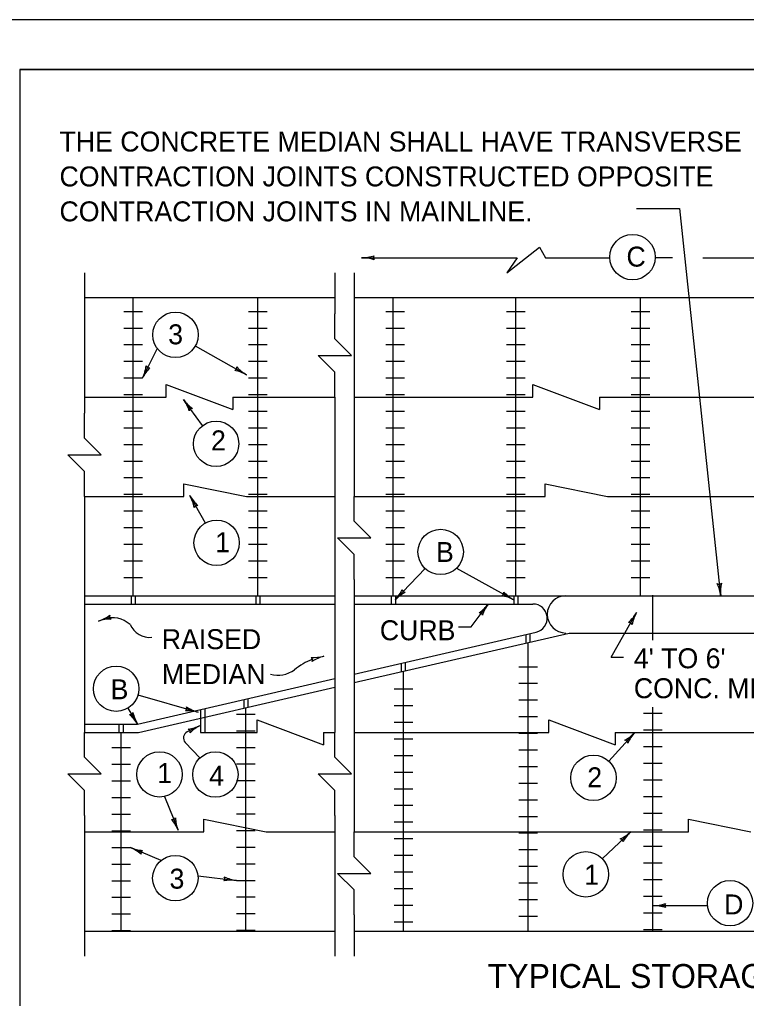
# Model space of a CAD drawing. Extents: x 1000 to 1036.3, y 1000 to 1022.
# Drawn here: x 1007 to 1014.28, y 1012.19 to 1022 of the extents above; entities that cross this region are included whole.
import ezdxf

# ---------------------------------------------------------------- set-up
doc = ezdxf.new("R2010")
doc.units = 0
for name, color, linetype in [('Level 1', 7, 'Continuous'), ('Level 10', 7, 'Continuous'), ('Level 11', 7, 'Continuous')]:
    doc.layers.add(name, color=color, linetype=linetype)

msp = doc.modelspace()

# ---------------------------------------------------------------- linework, layer by layer
at = {"layer": 'Level 1'}
for p, q in [((1013.1795, 1020.1048), (1013.609, 1020.1048)), ((1013.609, 1020.1048), (1014.0228, 1016.225)), ((1011.8789, 1019.4631), (1012.2065, 1019.7192)), ((1012.2065, 1019.7192), (1012.2684, 1019.613)), ((1010.4252, 1019.613), (1011.9845, 1019.613)), ((1011.9845, 1019.613), (1011.8789, 1019.4631)), ((1012.2684, 1019.613), (1012.9125, 1019.613)), ((1013.5412, 1019.613), (1013.3672, 1019.613)), ((1013.8445, 1019.613), (1015.7207, 1019.613)), ((1007.6478, 1019.463), (1007.6478, 1018.0543)), ((1010.1559, 1019.463), (1010.1559, 1019.0503)), ((1010.35, 1019.463), (1010.35, 1017.221)), ((1007.6478, 1019.213), (1010.1559, 1019.213)), ((1008.1355, 1016.225), (1008.1355, 1019.213)), ((1008.1355, 1016.225), (1008.1355, 1019.213)), ((1009.3855, 1016.225), (1009.3855, 1019.213)), ((1010.35, 1019.213), (1015.0997, 1019.213)), ((1010.7407, 1016.225), (1010.7407, 1019.213)), ((1011.9707, 1016.225), (1011.9707, 1019.213)), ((1011.9707, 1016.225), (1011.9707, 1019.213)), ((1013.2207, 1016.225), (1013.2207, 1019.213)), ((1008.0421, 1019.0753), (1008.2288, 1019.0752)), ((1009.2921, 1019.0753), (1009.4788, 1019.0752)), ((1010.6672, 1019.0753), (1010.854, 1019.0752)), ((1011.8773, 1019.0753), (1012.064, 1019.0752)), ((1013.1273, 1019.0753), (1013.314, 1019.0752)), ((1008.0421, 1018.9086), (1008.2288, 1018.9086)), ((1009.2921, 1018.9086), (1009.4788, 1018.9086)), ((1010.6672, 1018.9086), (1010.854, 1018.9086)), ((1011.8773, 1018.9086), (1012.064, 1018.9086)), ((1013.1273, 1018.9086), (1013.314, 1018.9086)), ((1008.042, 1018.7419), (1008.2287, 1018.7419)), ((1008.3773, 1018.7032), (1008.2287, 1018.4085)), ((1008.7576, 1018.7285), (1009.2722, 1018.4401)), ((1009.292, 1018.7419), (1009.4787, 1018.7419)), ((1010.6672, 1018.7419), (1010.8539, 1018.7419)), ((1011.8772, 1018.7419), (1012.0639, 1018.7419)), ((1013.1272, 1018.7419), (1013.3139, 1018.7419)), ((1008.042, 1018.5753), (1008.2287, 1018.5752)), ((1009.292, 1018.5753), (1009.4787, 1018.5752)), ((1010.6672, 1018.5753), (1010.8539, 1018.5752)), ((1011.8772, 1018.5753), (1012.0639, 1018.5752)), ((1013.1272, 1018.5753), (1013.3139, 1018.5752)), ((1008.042, 1018.4085), (1008.2287, 1018.4085)), ((1009.292, 1018.4085), (1009.4787, 1018.4085)), ((1010.6672, 1018.4085), (1010.8539, 1018.4085)), ((1011.8772, 1018.4085), (1012.0639, 1018.4085)), ((1013.1272, 1018.4085), (1013.3139, 1018.4085)), ((1008.4676, 1018.217), (1008.4676, 1018.342)), ((1008.4676, 1018.342), (1009.1337, 1018.092)), ((1012.1422, 1018.217), (1012.1422, 1018.342)), ((1012.1422, 1018.342), (1012.8083, 1018.092)), ((1007.6478, 1018.217), (1008.4676, 1018.217)), ((1008.042, 1018.2419), (1008.2287, 1018.2419)), ((1008.8316, 1017.9309), (1008.6395, 1018.1915)), ((1009.1337, 1018.217), (1009.1337, 1018.092)), ((1009.1337, 1018.217), (1010.1559, 1018.217)), ((1009.292, 1018.2419), (1009.4787, 1018.2419)), ((1010.1559, 1018.217), (1010.1559, 1014.8555)), ((1010.35, 1018.217), (1012.1422, 1018.217)), ((1010.6672, 1018.2419), (1010.8539, 1018.2419)), ((1011.8772, 1018.2419), (1012.0639, 1018.2419)), ((1012.8083, 1018.217), (1012.8083, 1018.092)), ((1012.8083, 1018.217), (1017.5711, 1018.217)), ((1013.1272, 1018.2419), (1013.3139, 1018.2419)), ((1008.0419, 1018.0753), (1008.2287, 1018.0752)), ((1009.2919, 1018.0753), (1009.4787, 1018.0752)), ((1010.6671, 1018.0753), (1010.8538, 1018.0752)), ((1011.8771, 1018.0753), (1012.0638, 1018.0752)), ((1013.1271, 1018.0753), (1013.3138, 1018.0752)), ((1008.0419, 1017.9086), (1008.2287, 1017.9086)), ((1009.2919, 1017.9086), (1009.4787, 1017.9086)), ((1010.6671, 1017.9086), (1010.8538, 1017.9086)), ((1011.8771, 1017.9086), (1012.0638, 1017.9086)), ((1013.1271, 1017.9086), (1013.3138, 1017.9086)), ((1008.042, 1017.7419), (1008.2287, 1017.7419)), ((1009.292, 1017.7419), (1009.4787, 1017.7419)), ((1010.6672, 1017.7419), (1010.8539, 1017.7419)), ((1011.8772, 1017.7419), (1012.0639, 1017.7419)), ((1013.1272, 1017.7419), (1013.3139, 1017.7419)), ((1008.042, 1017.5752), (1008.2287, 1017.5752)), ((1009.292, 1017.5752), (1009.4787, 1017.5752)), ((1010.6672, 1017.5752), (1010.8539, 1017.5752)), ((1011.8772, 1017.5752), (1012.0639, 1017.5752)), ((1013.1272, 1017.5752), (1013.3139, 1017.5752)), ((1008.0419, 1017.4086), (1008.2287, 1017.4086)), ((1009.2919, 1017.4086), (1009.4787, 1017.4086)), ((1010.6671, 1017.4086), (1010.8538, 1017.4086)), ((1011.8771, 1017.4086), (1012.0638, 1017.4086)), ((1013.1271, 1017.4086), (1013.3138, 1017.4086)), ((1008.6449, 1017.221), (1008.6449, 1017.346)), ((1008.6449, 1017.346), (1009.2699, 1017.221)), ((1012.2633, 1017.221), (1012.2633, 1017.346)), ((1012.2633, 1017.346), (1012.8883, 1017.221)), ((1007.6478, 1017.221), (1008.6449, 1017.221)), ((1007.6478, 1017.221), (1007.6478, 1014.8555)), ((1008.0419, 1017.2419), (1008.2287, 1017.2419)), ((1008.8596, 1016.9535), (1008.7031, 1017.2286)), ((1009.2699, 1017.221), (1010.1559, 1017.221)), ((1009.2919, 1017.2419), (1009.4787, 1017.2419)), ((1010.35, 1017.221), (1012.2633, 1017.221)), ((1010.6671, 1017.2419), (1010.8538, 1017.2419)), ((1011.8771, 1017.2419), (1012.0638, 1017.2419)), ((1012.8883, 1017.221), (1017.3613, 1017.221)), ((1013.1271, 1017.2419), (1013.3138, 1017.2419)), ((1008.0419, 1017.0752), (1008.2287, 1017.0752)), ((1009.2919, 1017.0752), (1009.4787, 1017.0752)), ((1010.6671, 1017.0752), (1010.8538, 1017.0752)), ((1011.8771, 1017.0752), (1012.0638, 1017.0752)), ((1013.1271, 1017.0752), (1013.3138, 1017.0752)), ((1008.0418, 1016.9086), (1008.2286, 1016.9086)), ((1009.2918, 1016.9086), (1009.4786, 1016.9086)), ((1010.667, 1016.9086), (1010.8537, 1016.9086)), ((1011.8771, 1016.9086), (1012.0638, 1016.9086)), ((1013.127, 1016.9086), (1013.3137, 1016.9086)), ((1008.0418, 1016.742), (1008.2286, 1016.742)), ((1009.2918, 1016.742), (1009.4786, 1016.742)), ((1010.667, 1016.742), (1010.8537, 1016.742)), ((1011.877, 1016.7419), (1012.0637, 1016.7419)), ((1013.127, 1016.742), (1013.3137, 1016.742)), ((1008.0419, 1016.5752), (1008.2287, 1016.5752)), ((1009.2919, 1016.5752), (1009.4787, 1016.5752)), ((1010.6671, 1016.5752), (1010.8538, 1016.5752)), ((1011.877, 1016.5752), (1012.0637, 1016.5752)), ((1013.1271, 1016.5752), (1013.3138, 1016.5752)), ((1011.0605, 1016.4988), (1010.7615, 1016.1835)), ((1011.3747, 1016.5001), (1011.9499, 1016.1835)), ((1008.0419, 1016.4087), (1008.2287, 1016.4087)), ((1009.2919, 1016.4087), (1009.4787, 1016.4087)), ((1010.35, 1016.3877), (1010.35, 1013.8595)), ((1010.6671, 1016.4087), (1010.8538, 1016.4087)), ((1011.877, 1016.4086), (1012.0637, 1016.4086)), ((1013.1271, 1016.4087), (1013.3138, 1016.4087)), ((1007.6478, 1016.225), (1010.1559, 1016.225)), ((1008.1147, 1016.225), (1008.1147, 1016.142)), ((1008.1563, 1016.225), (1008.1563, 1016.142)), ((1009.3647, 1016.225), (1009.3647, 1016.142)), ((1009.4063, 1016.225), (1009.4063, 1016.142)), ((1010.35, 1016.225), (1015.4594, 1016.225)), ((1010.7225, 1016.2229), (1010.7225, 1016.1399)), ((1010.7641, 1016.2229), (1010.7641, 1016.1399)), ((1011.9499, 1016.225), (1011.9499, 1016.142)), ((1011.9915, 1016.225), (1011.9915, 1016.142)), ((1013.3446, 1015.8515), (1013.3446, 1016.2307)), ((1007.6478, 1016.142), (1010.1559, 1016.142)), ((1010.35, 1016.142), (1012.1422, 1016.142)), ((1011.522, 1015.9124), (1011.6941, 1016.142)), ((1012.9242, 1015.6111), (1013.1807, 1016.0565)), ((1010.35, 1015.4396), (1012.1742, 1015.8607)), ((1010.35, 1015.3543), (1012.5032, 1015.8515)), ((1011.397, 1015.9124), (1011.522, 1015.9124)), ((1012.0738, 1015.7523), (1012.0738, 1015.8376)), ((1012.1154, 1015.7619), (1012.1154, 1015.8472)), ((1012.5032, 1015.8515), (1015.4594, 1015.8515)), ((1013.3446, 1015.7796), (1013.3446, 1015.8515)), ((1012.0946, 1012.8635), (1012.0946, 1015.7572)), ((1010.8238, 1015.4637), (1010.8238, 1015.549)), ((1010.8654, 1015.4733), (1010.8654, 1015.5586)), ((1012.9242, 1015.6111), (1013.0492, 1015.6111)), ((1010.8446, 1012.8635), (1010.8446, 1015.4685)), ((1012.0012, 1015.5141), (1012.1879, 1015.5141)), ((1012.0946, 1012.8635), (1012.0946, 1015.4685)), ((1008.1802, 1014.9385), (1010.1559, 1015.3947)), ((1012.0012, 1015.3474), (1012.1879, 1015.3474)), ((1008.1898, 1014.8555), (1010.1559, 1015.3095)), ((1010.7512, 1015.2911), (1010.9379, 1015.2911)), ((1008.1835, 1015.2304), (1008.7856, 1015.0572)), ((1009.2434, 1015.184), (1009.2434, 1015.0988)), ((1009.285, 1015.1936), (1009.285, 1015.1084)), ((1012.0011, 1015.1807), (1012.1878, 1015.1807)), ((1008.0829, 1015.0988), (1008.1802, 1014.9385)), ((1008.8111, 1015.0842), (1008.8111, 1014.8555)), ((1008.8526, 1015.0938), (1008.8526, 1014.8555)), ((1009.2642, 1012.8635), (1009.2642, 1015.1036)), ((1010.7512, 1015.1244), (1010.9379, 1015.1244)), ((1013.2511, 1015.047), (1013.4378, 1015.047)), ((1013.3446, 1012.8635), (1013.3446, 1015.1082)), ((1013.3446, 1012.8635), (1013.3446, 1015.0988)), ((1009.1707, 1015.0391), (1009.3575, 1015.039)), ((1009.3778, 1014.8555), (1009.3778, 1014.9805)), ((1009.3778, 1014.9805), (1010.0439, 1014.7305)), ((1010.7512, 1014.9577), (1010.9379, 1014.9577)), ((1012.0011, 1015.0141), (1012.1878, 1015.0141)), ((1012.3012, 1014.8555), (1012.3012, 1014.9805)), ((1012.3012, 1014.9805), (1012.9672, 1014.7305)), ((1007.6478, 1014.9385), (1008.1802, 1014.9385)), ((1007.6478, 1014.8555), (1008.1898, 1014.8555)), ((1007.9934, 1014.9355), (1007.9934, 1014.8555)), ((1008.0142, 1012.8635), (1008.0142, 1014.8555)), ((1008.035, 1014.9355), (1008.035, 1014.8555)), ((1008.7976, 1014.9187), (1008.6768, 1014.8605)), ((1008.8111, 1014.8555), (1009.3778, 1014.8555)), ((1009.1707, 1014.8723), (1009.3575, 1014.8723)), ((1010.0439, 1014.8555), (1010.0439, 1014.7305)), ((1010.0439, 1014.8555), (1010.1559, 1014.8555)), ((1010.35, 1014.8555), (1012.3012, 1014.8555)), ((1012.0011, 1014.8473), (1012.1878, 1014.8473)), ((1012.9012, 1014.5683), (1013.1617, 1014.8555)), ((1012.9672, 1014.8555), (1012.9672, 1014.7305)), ((1012.9672, 1014.8555), (1016.7208, 1014.8555)), ((1013.2511, 1014.8804), (1013.4378, 1014.8804)), ((1008.8037, 1014.5992), (1008.6572, 1014.7552)), ((1010.7512, 1014.7911), (1010.9379, 1014.7911)), ((1007.9208, 1014.7024), (1008.1076, 1014.7024)), ((1009.1707, 1014.7057), (1009.3574, 1014.7057)), ((1012.001, 1014.6807), (1012.1877, 1014.6807)), ((1013.251, 1014.7138), (1013.4377, 1014.7138)), ((1010.7511, 1014.6243), (1010.9378, 1014.6243)), ((1007.9207, 1014.5358), (1008.1075, 1014.5358)), ((1009.1707, 1014.5391), (1009.3574, 1014.539)), ((1010.7511, 1014.4577), (1010.9378, 1014.4577)), ((1012.001, 1014.5141), (1012.1877, 1014.5141)), ((1013.251, 1014.5471), (1013.4377, 1014.5471)), ((1007.9207, 1014.3691), (1008.1075, 1014.369)), ((1009.1707, 1014.3723), (1009.3574, 1014.3723)), ((1013.2511, 1014.3804), (1013.4378, 1014.3804)), ((1010.7511, 1014.2911), (1010.9378, 1014.2911)), ((1012.001, 1014.3474), (1012.1877, 1014.3474)), ((1007.9207, 1014.2024), (1008.1075, 1014.2024)), ((1008.4504, 1014.2125), (1008.586, 1013.8748)), ((1009.1707, 1014.2057), (1009.3574, 1014.2057)), ((1012.0011, 1014.1807), (1012.1878, 1014.1807)), ((1013.2511, 1014.2138), (1013.4378, 1014.2138)), ((1010.7511, 1014.1244), (1010.9378, 1014.1244)), ((1007.6478, 1014.0222), (1007.6478, 1012.6135)), ((1007.9207, 1014.0357), (1008.1074, 1014.0357)), ((1008.8433, 1013.8595), (1008.8433, 1013.9845)), ((1008.8433, 1013.9845), (1009.4683, 1013.8595)), ((1009.1706, 1014.0391), (1009.3573, 1014.039)), ((1010.1559, 1014.0222), (1010.1559, 1012.6135)), ((1012.001, 1014.0141), (1012.1877, 1014.0141)), ((1013.251, 1014.0471), (1013.4377, 1014.0471)), ((1013.6989, 1013.8595), (1013.6989, 1013.9845)), ((1013.6989, 1013.9845), (1014.3239, 1013.8595)), ((1007.9207, 1013.8691), (1008.1074, 1013.869)), ((1009.1706, 1013.8723), (1009.3573, 1013.8723)), ((1010.7511, 1013.9577), (1010.9378, 1013.9577)), ((1013.251, 1013.8804), (1013.4377, 1013.8804)), ((1007.6478, 1013.8595), (1008.8433, 1013.8595)), ((1009.4683, 1013.8595), (1010.1559, 1013.8595)), ((1010.35, 1013.8595), (1013.6989, 1013.8595)), ((1010.7511, 1013.7911), (1010.9378, 1013.7911)), ((1012.001, 1013.8474), (1012.1877, 1013.8474)), ((1012.8363, 1013.5892), (1013.1214, 1013.8595)), ((1007.9207, 1013.7024), (1008.1074, 1013.7024)), ((1008.4155, 1013.5716), (1008.1074, 1013.7024)), ((1009.1707, 1013.7057), (1009.3574, 1013.7057)), ((1012.001, 1013.6807), (1012.1877, 1013.6807)), ((1013.251, 1013.7138), (1013.4377, 1013.7138)), ((1010.7511, 1013.6244), (1010.9378, 1013.6244)), ((1007.9206, 1013.5358), (1008.1073, 1013.5358)), ((1009.1707, 1013.539), (1009.3574, 1013.539)), ((1012.0009, 1013.5141), (1012.1877, 1013.5141)), ((1013.2509, 1013.5471), (1013.4377, 1013.5471)), ((1008.7857, 1013.4185), (1009.1706, 1013.3723)), ((1009.1706, 1013.3723), (1009.3573, 1013.3723)), ((1010.751, 1013.4577), (1010.9377, 1013.4577)), ((1013.2509, 1013.3805), (1013.4377, 1013.3805)), ((1007.9207, 1013.369), (1008.1074, 1013.369)), ((1010.751, 1013.2911), (1010.9377, 1013.2911)), ((1012.0009, 1013.3474), (1012.1877, 1013.3474)), ((1007.9207, 1013.2024), (1008.1074, 1013.2024)), ((1009.1706, 1013.2057), (1009.3573, 1013.2057)), ((1012.0009, 1013.1807), (1012.1877, 1013.1807)), ((1013.251, 1013.2138), (1013.4377, 1013.2138)), ((1010.751, 1013.1244), (1010.9377, 1013.1244)), ((1013.3446, 1013.12), (1013.8908, 1013.12)), ((1007.9206, 1013.0358), (1008.1073, 1013.0358)), ((1009.1706, 1013.039), (1009.3573, 1013.039)), ((1010.35, 1013.0262), (1010.35, 1012.6135)), ((1012.001, 1013.0141), (1012.1877, 1013.0141)), ((1013.2508, 1013.0472), (1013.4376, 1013.0472)), ((1010.751, 1012.9578), (1010.9377, 1012.9578)), ((1007.6478, 1012.8635), (1010.1559, 1012.8635)), ((1007.9206, 1012.869), (1008.1073, 1012.869)), ((1009.1705, 1012.8723), (1009.3573, 1012.8723)), ((1010.35, 1012.8635), (1028.8559, 1012.8635)), ((1013.2509, 1012.8805), (1013.4377, 1012.8804))]:
    msp.add_line(p, q, dxfattribs=at)
for points in [[(1010.1559, 1018.217), (1010.1559, 1018.467), (1009.9892, 1018.6337), (1010.3226, 1018.6337), (1010.1559, 1018.8003), (1010.1559, 1019.0503)], [(1007.6478, 1017.221), (1007.6478, 1017.471), (1007.4812, 1017.6377), (1007.8145, 1017.6377), (1007.6478, 1017.8043), (1007.6478, 1018.0543)], [(1010.35, 1016.3877), (1010.35, 1016.6377), (1010.1833, 1016.8043), (1010.5167, 1016.8043), (1010.35, 1016.971), (1010.35, 1017.221)], [(1007.6478, 1014.0222), (1007.6478, 1014.2722), (1007.4812, 1014.4388), (1007.8145, 1014.4388), (1007.6478, 1014.6055), (1007.6478, 1014.8555)], [(1010.1559, 1014.0222), (1010.1559, 1014.2722), (1009.9892, 1014.4388), (1010.3226, 1014.4388), (1010.1559, 1014.6055), (1010.1559, 1014.8555)], [(1010.35, 1013.0262), (1010.35, 1013.2762), (1010.1833, 1013.4428), (1010.5167, 1013.4428), (1010.35, 1013.6095), (1010.35, 1013.8595)]]:
    msp.add_lwpolyline(points, dxfattribs=at)
for centre in [(1013.1398, 1019.6192), (1008.5592, 1018.8397), (1008.9665, 1017.7478), (1008.972, 1016.7558), (1011.217, 1016.6639), (1007.9649, 1015.2932), (1008.3999, 1014.4343), (1008.9593, 1014.4334), (1012.7483, 1014.3999), (1008.5581, 1013.3944), (1012.6713, 1013.4327), (1014.117, 1013.1437)]:
    msp.add_circle(centre, 0.2274, dxfattribs=at)
for centre, radius, start, end in [((1010.4252, 1020.0039), 0.3909, 269.98778, 270), ((1010.4252, 1020.0039), 0.3909, 270, 288.66878), ((1010.4252, 1019.2221), 0.3909, 71.34716, 89.99389), ((1010.5738, 1019.613), 0.0313, 138.7746, 220.89129), ((1007.8796, 1018.5844), 0.3909, 333.25376, 351.92254), ((1008.5779, 1018.2326), 0.3909, 134.60091, 153.24764), ((1008.2957, 1018.5412), 0.0313, 202.02835, 284.14505), ((1009.1425, 1018.5128), 0.0313, 289.50458, 11.62128), ((1009.081, 1018.0991), 0.3909, 60.72999, 79.39877), ((1009.4633, 1018.7811), 0.3909, 222.07714, 240.72388), ((1007.8796, 1018.5844), 0.3909, 333.24153, 333.25376), ((1009.081, 1018.0991), 0.3909, 60.71776, 60.72999), ((1008.9542, 1018.4235), 0.3909, 216.38275, 216.39498), ((1008.9542, 1018.4235), 0.3909, 216.39498, 235.06376), ((1008.3248, 1017.9595), 0.3909, 17.74213, 36.38886), ((1008.7277, 1018.0718), 0.0313, 85.16957, 167.28627), ((1009.0429, 1017.4219), 0.3909, 209.62413, 209.63635), ((1009.0429, 1017.4219), 0.3909, 209.63635, 228.30513), ((1008.3633, 1017.0353), 0.3909, 10.98351, 29.63024), ((1008.7766, 1017.0994), 0.0313, 78.41095, 160.52764), ((1014.0071, 1016.3728), 0.0313, 234.8629, 316.97959), ((1013.6341, 1016.1835), 0.3909, 6.0883, 24.75708), ((1014.4116, 1016.2665), 0.3909, 167.43546, 186.08219), ((1010.4778, 1016.4525), 0.3909, 316.52297, 335.19175), ((1011.0452, 1015.9145), 0.3909, 117.87013, 136.51686), ((1010.8638, 1016.2913), 0.0313, 185.29757, 267.41426), ((1011.8197, 1016.2552), 0.0313, 289.94322, 12.05991), ((1011.7613, 1015.841), 0.3909, 61.16862, 79.83741), ((1012.1384, 1016.526), 0.3909, 222.51578, 241.16251), ((1012.4714, 1016.0382), 0.1867, 90, 270), ((1013.6341, 1016.1835), 0.3909, 6.07608, 6.0883), ((1010.4778, 1016.4525), 0.3909, 316.51074, 316.52297), ((1011.3813, 1016.3765), 0.3909, 304.4939, 323.14063), ((1012.0069, 1015.9075), 0.3909, 143.14674, 161.81553), ((1012.0069, 1015.9075), 0.3909, 143.13452, 143.14674), ((1011.7613, 1015.841), 0.3909, 61.1564, 61.16862), ((1012.1422, 1015.9995), 0.1425, 283.00112, 90), ((1007.671, 1016.3446), 0.3909, 287.56333, 306.23211), ((1007.9307, 1016.0167), 0.0313, 156.33793, 238.45462), ((1011.6049, 1016.0231), 0.0313, 11.92134, 94.03804), ((1012.8419, 1016.2515), 0.3909, 311.41906, 330.06579), ((1013.5195, 1015.8615), 0.3909, 150.0719, 168.74069), ((1013.5195, 1015.8615), 0.3909, 150.05968, 150.0719), ((1007.671, 1016.3446), 0.3909, 287.5511, 287.56333), ((1007.907, 1015.5992), 0.3909, 88.91049, 107.55722), ((1007.924, 1015.7354), 0.2694, 47.9905, 107.56333), ((1008.306, 1016.0306), 0.223, 205.21196, 274.47585), ((1013.1065, 1015.9277), 0.0313, 18.8465, 100.96319), ((1010.2001, 1014.9219), 0.7181, 111.96771, 128.65239), ((1009.9469, 1015.9971), 0.3909, 265.8533, 284.50003), ((1009.9009, 1015.5814), 0.0313, 333.28074, 55.39743), ((1010.1428, 1015.2401), 0.3909, 104.50614, 123.17492), ((1010.1428, 1015.2401), 0.3909, 104.49391, 104.50614), ((1009.5894, 1015.6989), 0.2702, 253.16511, 306.88483), ((1008.1031, 1015.0656), 0.0313, 260.01346, 342.13015), ((1008.5144, 1015.1412), 0.3909, 192.58602, 211.23275), ((1008.6427, 1015.0984), 0.0313, 302.7287, 24.8454), ((1008.6775, 1014.6815), 0.3909, 73.95411, 92.62289), ((1008.8936, 1015.433), 0.3909, 235.30126, 253.94799), ((1008.6775, 1014.6815), 0.3909, 73.94188, 73.95411), ((1007.8459, 1014.7358), 0.3909, 31.23886, 49.90764), ((1007.8459, 1014.7358), 0.3909, 31.22663, 31.23886), ((1008.7056, 1014.8007), 0.0664, 115.71684, 223.18174), ((1008.6373, 1015.2763), 0.3909, 277.3757, 296.02243), ((1008.6752, 1014.8598), 0.0313, 344.80314, 66.91983), ((1008.9804, 1014.5737), 0.3909, 116.02854, 134.69732), ((1008.9804, 1014.5737), 0.3909, 116.01631, 116.02854), ((1012.8721, 1015.1182), 0.3909, 299.13477, 317.7815), ((1013.4512, 1014.5928), 0.3909, 137.78761, 156.45639), ((1013.4512, 1014.5928), 0.3909, 137.77539, 137.78761), ((1013.0618, 1014.7454), 0.0313, 6.56221, 88.6789), ((1008.5306, 1014.0128), 0.0313, 250.64504, 332.76173), ((1008.2232, 1013.7292), 0.3909, 21.87044, 40.53922), ((1008.9488, 1014.0205), 0.3909, 183.2176, 201.86433), ((1008.2232, 1013.7292), 0.3909, 21.85821, 21.87044), ((1012.8524, 1014.1432), 0.3909, 294.82593, 313.47266), ((1013.0135, 1013.7572), 0.0313, 2.25337, 84.37007), ((1013.3904, 1013.5758), 0.3909, 133.47878, 152.14756), ((1013.3904, 1013.5758), 0.3909, 133.46655, 133.47878), ((1008.2602, 1014.0623), 0.3909, 246.97968, 246.99191), ((1008.2602, 1014.0623), 0.3909, 246.99191, 265.66069), ((1007.9546, 1013.3426), 0.3909, 48.33907, 66.9858), ((1008.2442, 1013.6443), 0.0313, 115.76651, 197.8832), ((1009.023, 1013.3901), 0.0313, 311.93467, 34.05137), ((1009.124, 1012.9842), 0.3909, 83.16008, 101.82886), ((1009.2171, 1013.7605), 0.3909, 244.50723, 263.15396), ((1009.124, 1012.9842), 0.3909, 83.14785, 83.16008), ((1013.3446, 1013.5109), 0.3909, 269.98778, 270), ((1013.3446, 1013.5109), 0.3909, 270, 288.66878), ((1013.3446, 1012.7291), 0.3909, 71.34716, 89.99389), ((1013.4932, 1013.12), 0.0313, 138.7746, 220.89129)]:
    msp.add_arc(centre, radius, start, end, dxfattribs=at)
at = {"layer": 'Level 10'}
for p, q in [((1000, 1022), (1036, 1022)), ((1007, 1021.5), (1035.5, 1021.5)), ((1007, 1021.5), (1007, 1000.5))]:
    msp.add_line(p, q, dxfattribs=at)
at = {"layer": 'Level 11'}
msp.add_lwpolyline([(1007, 1000.5), (1035.5, 1000.5), (1035.5, 1021.5), (1007, 1021.5)], close=True, dxfattribs=at)

# ---------------------------------------------------------------- texts
at = {"layer": 'Level 1'}
for s, height, p in [('THE CONCRETE MEDIAN SHALL HAVE TRANSVERSE', 0.2, (1007.3973, 1020.6777)), ('CONTRACTION JOINTS CONSTRUCTED OPPOSITE', 0.2, (1007.3973, 1020.3277)), ('CONTRACTION JOINTS IN MAINLINE.', 0.2, (1007.3973, 1019.9777)), ('C', 0.2, (1013.0788, 1019.5241)), ('3', 0.2, (1008.4865, 1018.7452)), ('2', 0.2, (1008.9158, 1017.6822)), ('1', 0.2, (1008.9573, 1016.6612)), ('B', 0.2, (1011.1701, 1016.5637)), ('CURB', 0.2, (1010.6072, 1015.779)), ('RAISED', 0.2, (1008.4224, 1015.6898)), ("4' TO 6'", 0.2, (1013.1528, 1015.4982)), ('MEDIAN', 0.2, (1008.4224, 1015.3397)), ('B', 0.2, (1007.9092, 1015.1877)), ('CONC. MEDIAN', 0.2, (1013.1528, 1015.1982)), ('1', 0.2, (1008.3757, 1014.3473)), ('4', 0.2, (1008.8974, 1014.321)), ('2', 0.2, (1012.6861, 1014.3052)), ('3', 0.2, (1008.5, 1013.2892)), ('1', 0.2, (1012.6547, 1013.3284)), ('D', 0.2, (1014.0577, 1013.0312)), ('TYPICAL STORAGE LANE, CROSS-OVER SINGLE INTERSECTION, ACCELERATING AND DECELERATING LANE', 0.24, (1011.6878, 1012.2939))]:
    msp.add_text(s, height=height, dxfattribs=at).set_placement(p)

doc.saveas('drawing.dxf')
